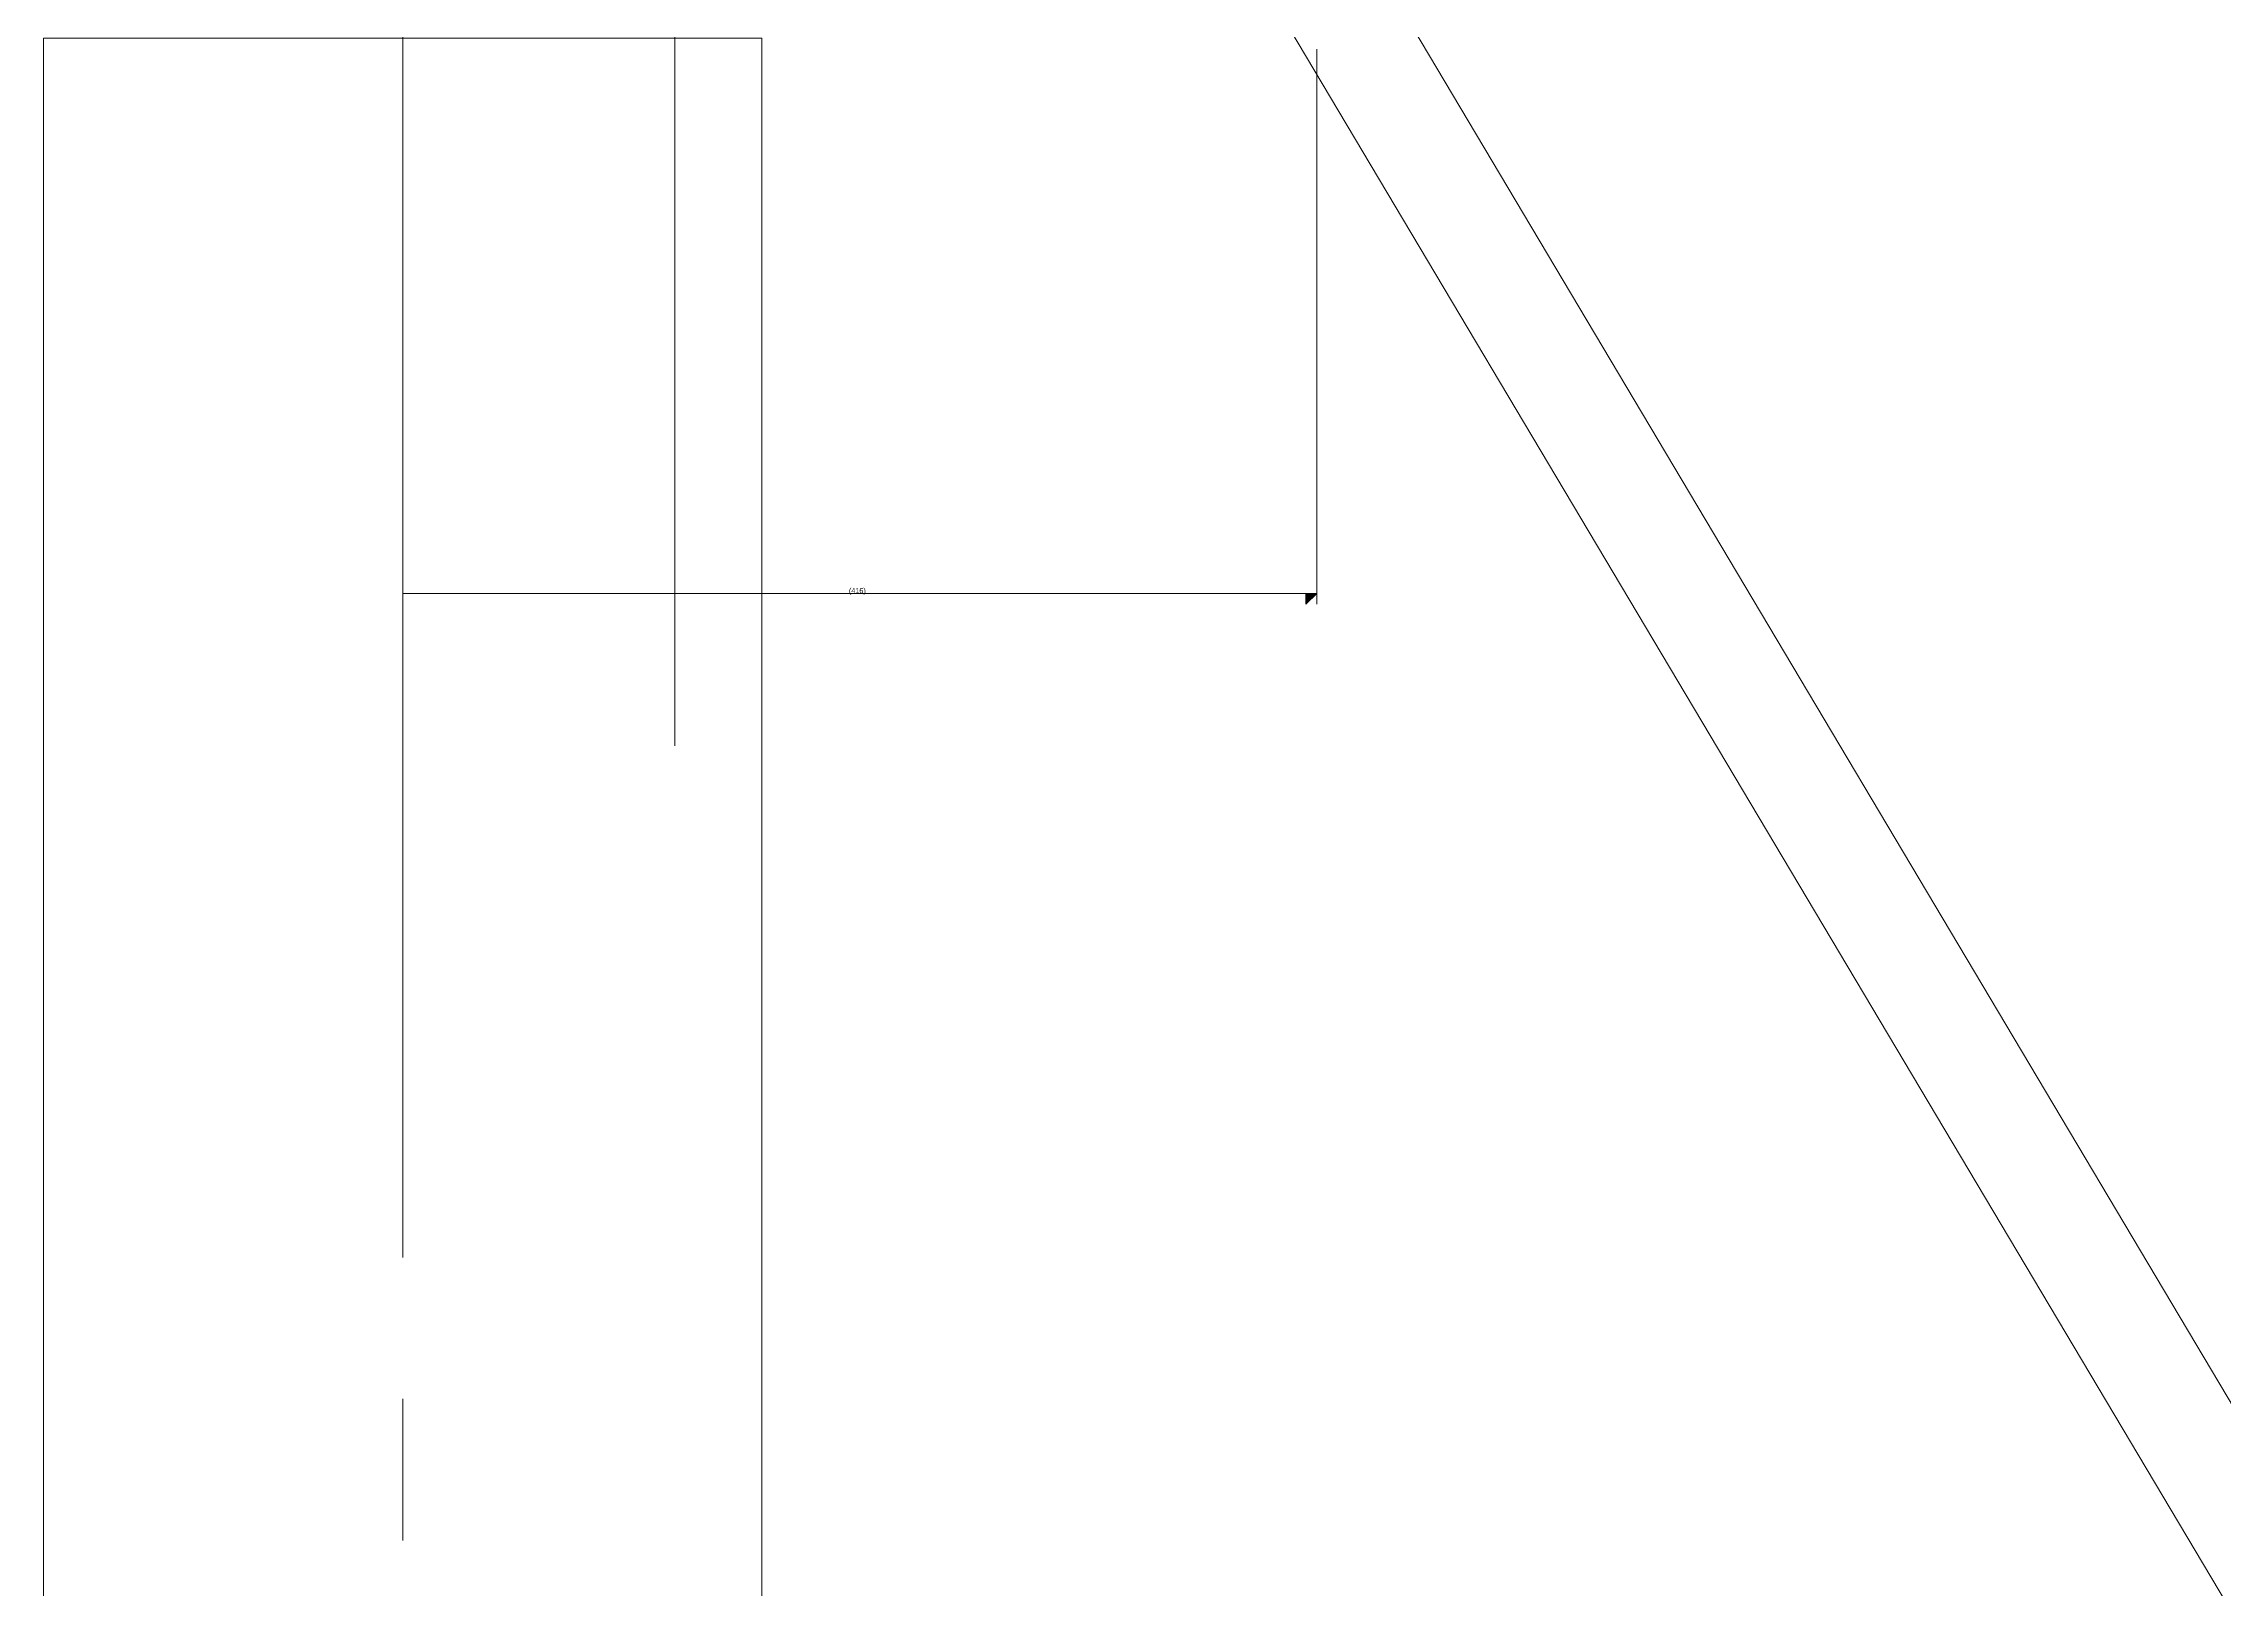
# Model space of a CAD drawing. Header units: millimetres. Extents: x 29 to 95071, y 20 to 67221.
# Drawn here: x 11593 to 12586, y 30877 to 31581 of the extents above; entities that cross this region are included whole.
import ezdxf

# ---------------------------------------------------------------- set-up
doc = ezdxf.new("R2010")
doc.units = ezdxf.units.MM

msp = doc.modelspace()

# ---------------------------------------------------------------- hatches: boundary and pattern name
h = msp.add_hatch(color=7)
h.dxf.hatch_style = 2
h.paths.add_polyline_path([(12167.67, 31330.24), (12167.67, 31325.28), (12172.63, 31330.24)])

# ---------------------------------------------------------------- linework, layer by layer
at = {"color": 7, "lineweight": 0}
for points in [[(13168.89, 29892.84), (11681.93, 32390.94), (11726.54, 32410.76), (13307.68, 29754.06)], [(11880.19, 31845.72), (11880.19, 31260.84)], [(11756.28, 31766.41), (11756.28, 31533.45)], [(11756.28, 31578.06), (11756.28, 31325.28)], [(12172.63, 31578.06), (12172.63, 31325.28)], [(11756.28, 31473.98), (11756.28, 31409.54)], [(11756.28, 31345.11), (11756.28, 31027.89)], [(11756.28, 31330.24), (12167.67, 31330.24)], [(11756.28, 30963.45), (11756.28, 30899.02)]]:
    msp.add_lwpolyline(points, dxfattribs=at)
for points in [[(11592.71, 31583.02), (11919.84, 31583.02), (11919.84, 26804.91), (11592.71, 26804.91)], [(11756.28, 31330.24), (11756.28, 31325.28)], [(12167.67, 31330.24), (12167.67, 31325.28), (12172.63, 31330.24)]]:
    msp.add_lwpolyline(points, close=True, dxfattribs=at)
at = {"color": 7, "lineweight": 0, "true_color": 0xffffff}
msp.add_lwpolyline([(11959.5, 31330.24), (11969.41, 31330.24)], dxfattribs=at)

# ---------------------------------------------------------------- texts
at = {"color": 7, "insert": (11959.5, 31332.64), "char_height": 2.4053, "attachment_point": 1}
msp.add_mtext('{\\fSwiss721BT-LightCondensed|b0|i0|c0;(416)}', dxfattribs=at)

doc.saveas('drawing.dxf')
